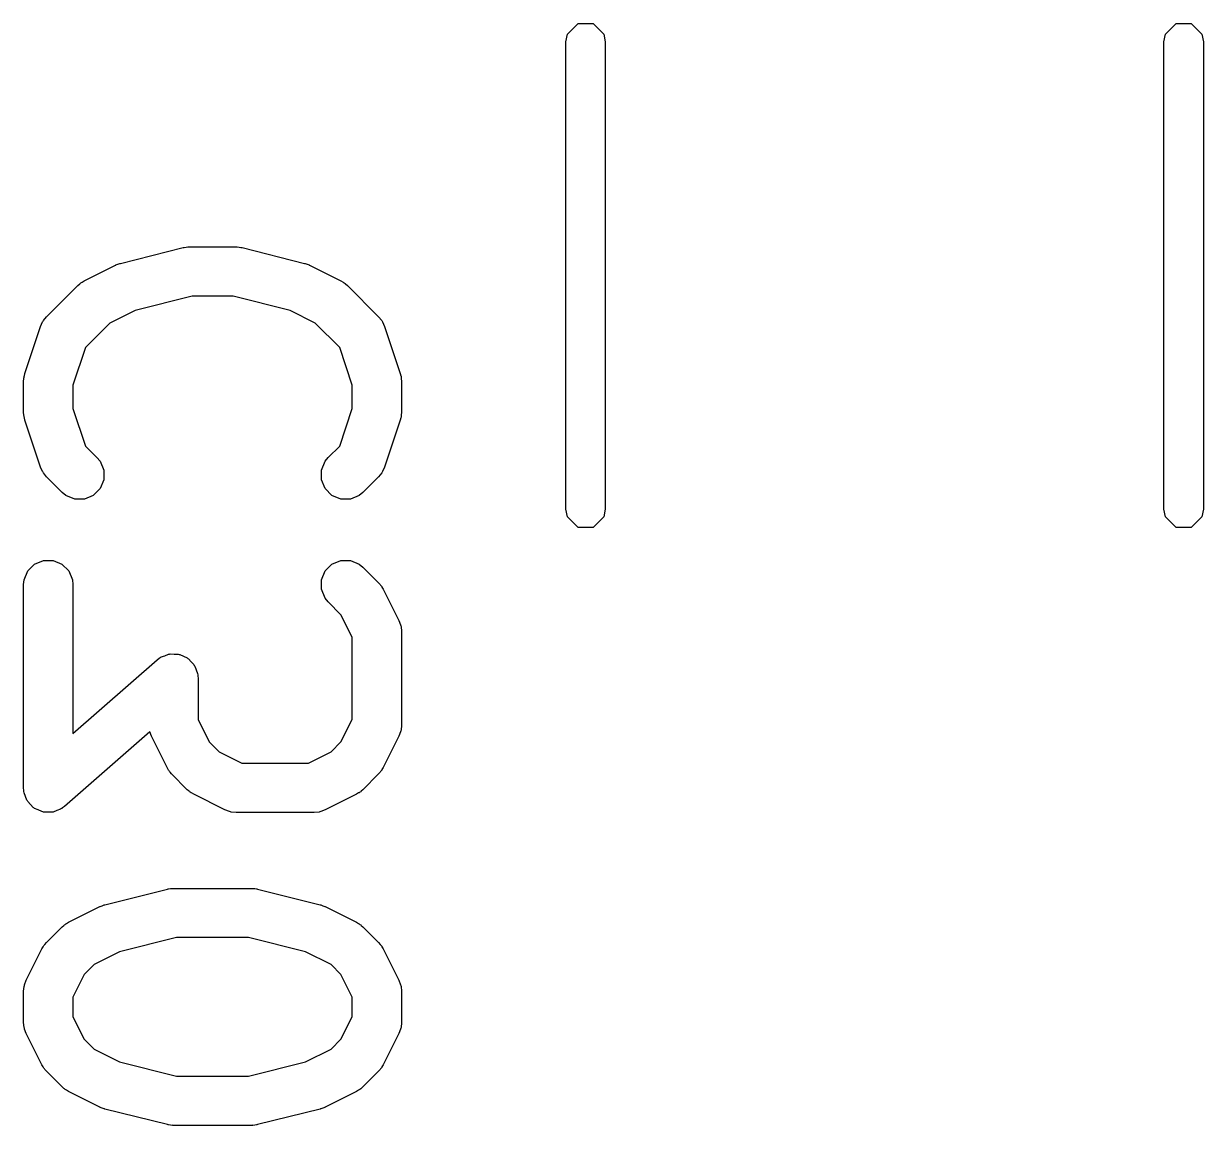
# Model space of a CAD drawing. Header units: inches. Extents: x 1.47 to 5.17, y -6.85 to -1.2.
# Drawn here: x 1.5701 to 1.7114, y -4.8853 to -4.7533 of the extents above; entities that cross this region are included whole.
import ezdxf

# ---------------------------------------------------------------- set-up
doc = ezdxf.new("R2010")
doc.units = ezdxf.units.IN
doc.header["$MEASUREMENT"] = 0
doc.layers.add('B.Silkscreen', color=31, linetype='CONTINUOUS', true_color=0xe8b2a7)

msp = doc.modelspace()

# ---------------------------------------------------------------- linework, layer by layer
at = {"layer": 'B.Silkscreen', "linetype": 'CONTINUOUS'}
for p, q in [((1.63522, -4.75456), (1.6365, -4.75328)), ((1.6365, -4.75328), (1.63831, -4.75328)), ((1.63831, -4.75328), (1.63958, -4.75456)), ((1.70687, -4.75456), (1.70815, -4.75328)), ((1.70815, -4.75328), (1.70996, -4.75328)), ((1.70996, -4.75328), (1.71124, -4.75456)), ((1.63504, -4.75546), (1.63522, -4.75456)), ((1.63958, -4.75456), (1.63976, -4.75546)), ((1.70669, -4.75546), (1.70687, -4.75456)), ((1.71124, -4.75456), (1.71142, -4.75546)), ((1.63504, -4.81147), (1.63504, -4.75546)), ((1.63976, -4.75546), (1.63976, -4.81147)), ((1.70669, -4.81147), (1.70669, -4.75546)), ((1.71142, -4.75546), (1.71142, -4.81147)), ((1.58168, -4.78201), (1.58918, -4.78013)), ((1.58918, -4.78013), (1.58928, -4.78012)), ((1.58928, -4.78012), (1.58932, -4.7801)), ((1.58932, -4.7801), (1.58954, -4.78008)), ((1.58954, -4.78008), (1.58975, -4.78005)), ((1.58975, -4.78005), (1.5898, -4.78005)), ((1.5898, -4.78005), (1.5899, -4.78004)), ((1.5899, -4.78004), (1.59552, -4.78004)), ((1.59552, -4.78004), (1.59562, -4.78005)), ((1.59562, -4.78005), (1.59567, -4.78005)), ((1.59567, -4.78005), (1.59588, -4.78008)), ((1.59588, -4.78008), (1.5961, -4.7801)), ((1.5961, -4.7801), (1.59614, -4.78012)), ((1.59614, -4.78012), (1.59624, -4.78013)), ((1.59624, -4.78013), (1.60374, -4.78201)), ((1.57733, -4.7841), (1.58108, -4.78223)), ((1.58108, -4.78223), (1.58112, -4.78221)), ((1.58112, -4.78221), (1.58114, -4.7822)), ((1.58114, -4.7822), (1.58138, -4.78211)), ((1.58138, -4.78211), (1.58162, -4.78202)), ((1.58162, -4.78202), (1.58164, -4.78202)), ((1.58164, -4.78202), (1.58168, -4.78201)), ((1.60374, -4.78201), (1.60378, -4.78202)), ((1.60378, -4.78202), (1.6038, -4.78202)), ((1.6038, -4.78202), (1.60404, -4.78211)), ((1.60404, -4.78211), (1.60428, -4.7822)), ((1.60428, -4.7822), (1.6043, -4.78221)), ((1.6043, -4.78221), (1.60434, -4.78223)), ((1.60434, -4.78223), (1.60809, -4.7841)), ((1.57656, -4.78466), (1.57679, -4.78447)), ((1.57679, -4.78447), (1.57684, -4.78441)), ((1.57684, -4.78441), (1.57693, -4.78436)), ((1.57693, -4.78436), (1.57701, -4.78429)), ((1.57701, -4.78429), (1.57708, -4.78426)), ((1.57708, -4.78426), (1.57733, -4.7841)), ((1.60809, -4.7841), (1.60834, -4.78426)), ((1.60834, -4.78426), (1.60841, -4.78429)), ((1.60841, -4.78429), (1.60849, -4.78436)), ((1.60849, -4.78436), (1.60858, -4.78441)), ((1.60858, -4.78441), (1.60863, -4.78447)), ((1.60863, -4.78447), (1.60886, -4.78466)), ((1.57281, -4.78841), (1.57656, -4.78466)), ((1.59026, -4.78595), (1.58343, -4.78766)), ((1.59516, -4.78595), (1.59026, -4.78595)), ((1.60199, -4.78766), (1.59516, -4.78595)), ((1.60886, -4.78466), (1.61261, -4.78841)), ((1.57244, -4.78885), (1.57281, -4.78841)), ((1.58343, -4.78766), (1.5804, -4.78917)), ((1.60502, -4.78917), (1.60199, -4.78766)), ((1.61261, -4.78841), (1.61297, -4.78885)), ((1.57022, -4.79519), (1.5721, -4.78956)), ((1.5721, -4.78956), (1.57233, -4.78903)), ((1.57233, -4.78903), (1.5724, -4.78895)), ((1.5724, -4.78895), (1.57244, -4.78885)), ((1.5804, -4.78917), (1.57748, -4.79209)), ((1.60794, -4.79209), (1.60502, -4.78917)), ((1.61297, -4.78885), (1.61302, -4.78895)), ((1.61302, -4.78895), (1.61308, -4.78903)), ((1.61308, -4.78903), (1.61332, -4.78956)), ((1.61332, -4.78956), (1.6152, -4.79519)), ((1.57748, -4.79209), (1.57598, -4.7966)), ((1.60944, -4.7966), (1.60794, -4.79209)), ((1.57007, -4.79612), (1.5701, -4.79583)), ((1.57009, -4.79575), (1.57012, -4.79565)), ((1.5701, -4.79583), (1.57009, -4.79575)), ((1.57012, -4.79565), (1.57013, -4.79554)), ((1.57013, -4.79554), (1.57016, -4.79547)), ((1.57016, -4.79547), (1.57022, -4.79519)), ((1.6152, -4.79519), (1.61526, -4.79547)), ((1.61526, -4.79547), (1.61529, -4.79554)), ((1.61529, -4.79554), (1.6153, -4.79565)), ((1.6153, -4.79565), (1.61532, -4.79575)), ((1.61532, -4.79575), (1.61532, -4.79583)), ((1.61532, -4.79583), (1.61535, -4.79612)), ((1.57007, -4.79987), (1.57007, -4.79612)), ((1.57598, -4.7966), (1.57598, -4.79939)), ((1.60944, -4.79939), (1.60944, -4.7966)), ((1.61535, -4.79612), (1.61535, -4.79987)), ((1.5701, -4.80016), (1.57007, -4.79987)), ((1.57598, -4.79939), (1.57748, -4.8039)), ((1.60794, -4.8039), (1.60944, -4.79939)), ((1.61535, -4.79987), (1.61532, -4.80016)), ((1.57009, -4.80024), (1.5701, -4.80016)), ((1.57012, -4.80034), (1.57009, -4.80024)), ((1.57013, -4.80044), (1.57012, -4.80034)), ((1.57016, -4.80052), (1.57013, -4.80044)), ((1.57022, -4.8008), (1.57016, -4.80052)), ((1.5721, -4.80643), (1.57022, -4.8008)), ((1.6152, -4.8008), (1.61332, -4.80643)), ((1.61526, -4.80052), (1.6152, -4.8008)), ((1.61529, -4.80044), (1.61526, -4.80052)), ((1.6153, -4.80034), (1.61529, -4.80044)), ((1.61532, -4.80024), (1.6153, -4.80034)), ((1.61532, -4.80016), (1.61532, -4.80024)), ((1.57748, -4.8039), (1.57886, -4.80528)), ((1.60656, -4.80528), (1.60794, -4.8039)), ((1.57886, -4.80528), (1.57923, -4.80573)), ((1.57923, -4.80573), (1.57967, -4.80679)), ((1.60575, -4.80679), (1.60619, -4.80573)), ((1.60619, -4.80573), (1.60656, -4.80528)), ((1.57233, -4.80696), (1.5721, -4.80643)), ((1.5724, -4.80704), (1.57233, -4.80696)), ((1.57244, -4.80713), (1.5724, -4.80704)), ((1.57281, -4.80758), (1.57244, -4.80713)), ((1.57967, -4.80679), (1.57967, -4.80794)), ((1.60575, -4.80794), (1.60575, -4.80679)), ((1.61297, -4.80713), (1.61261, -4.80758)), ((1.61302, -4.80704), (1.61297, -4.80713)), ((1.61308, -4.80696), (1.61302, -4.80704)), ((1.61332, -4.80643), (1.61308, -4.80696)), ((1.57469, -4.80946), (1.57281, -4.80758)), ((1.57967, -4.80794), (1.57923, -4.80901)), ((1.60619, -4.80901), (1.60575, -4.80794)), ((1.61261, -4.80758), (1.61073, -4.80946)), ((1.57513, -4.80982), (1.57469, -4.80946)), ((1.5762, -4.81026), (1.57513, -4.80982)), ((1.57841, -4.80982), (1.57735, -4.81026)), ((1.57923, -4.80901), (1.57841, -4.80982)), ((1.607, -4.80982), (1.60619, -4.80901)), ((1.60807, -4.81026), (1.607, -4.80982)), ((1.61029, -4.80982), (1.60922, -4.81026)), ((1.61073, -4.80946), (1.61029, -4.80982)), ((1.57735, -4.81026), (1.5762, -4.81026)), ((1.60922, -4.81026), (1.60807, -4.81026)), ((1.63522, -4.81237), (1.63504, -4.81147)), ((1.6365, -4.81365), (1.63522, -4.81237)), ((1.63958, -4.81237), (1.63831, -4.81365)), ((1.63976, -4.81147), (1.63958, -4.81237)), ((1.70687, -4.81237), (1.70669, -4.81147)), ((1.70815, -4.81365), (1.70687, -4.81237)), ((1.71124, -4.81237), (1.70996, -4.81365)), ((1.71142, -4.81147), (1.71124, -4.81237)), ((1.63831, -4.81365), (1.6365, -4.81365)), ((1.70996, -4.81365), (1.70815, -4.81365)), ((1.57057, -4.81885), (1.57138, -4.81804)), ((1.57138, -4.81804), (1.57245, -4.8176)), ((1.57245, -4.8176), (1.5736, -4.8176)), ((1.5736, -4.8176), (1.57466, -4.81804)), ((1.57466, -4.81804), (1.57548, -4.81885)), ((1.60619, -4.81885), (1.607, -4.81804)), ((1.607, -4.81804), (1.60807, -4.8176)), ((1.60807, -4.8176), (1.60922, -4.8176)), ((1.60922, -4.8176), (1.61029, -4.81804)), ((1.61029, -4.81804), (1.61073, -4.8184)), ((1.61073, -4.8184), (1.61261, -4.82028)), ((1.57013, -4.81992), (1.57057, -4.81885)), ((1.57548, -4.81885), (1.57592, -4.81992)), ((1.60575, -4.81992), (1.60619, -4.81885)), ((1.57007, -4.82049), (1.57013, -4.81992)), ((1.57007, -4.84486), (1.57007, -4.82049)), ((1.57592, -4.81992), (1.57598, -4.82049)), ((1.57598, -4.82049), (1.57598, -4.83836)), ((1.60575, -4.82107), (1.60575, -4.81992)), ((1.60619, -4.82213), (1.60575, -4.82107)), ((1.61261, -4.82028), (1.61279, -4.8205)), ((1.61279, -4.8205), (1.61285, -4.82056)), ((1.61285, -4.82056), (1.61291, -4.82064)), ((1.61291, -4.82064), (1.61297, -4.82073)), ((1.61297, -4.82073), (1.613, -4.8208)), ((1.613, -4.8208), (1.61316, -4.82105)), ((1.61316, -4.82105), (1.61504, -4.82479)), ((1.60656, -4.82258), (1.60619, -4.82213)), ((1.60809, -4.82412), (1.60656, -4.82258)), ((1.60944, -4.82681), (1.60809, -4.82412)), ((1.61504, -4.82479), (1.61524, -4.82534)), ((1.61524, -4.82534), (1.61525, -4.82544)), ((1.61525, -4.82544), (1.61529, -4.82554)), ((1.61529, -4.82554), (1.61535, -4.82612)), ((1.60944, -4.83667), (1.60944, -4.82681)), ((1.61535, -4.82612), (1.61535, -4.83736)), ((1.57598, -4.83836), (1.58608, -4.82952)), ((1.58608, -4.82952), (1.58633, -4.82934)), ((1.58633, -4.82934), (1.58638, -4.82928)), ((1.58638, -4.82928), (1.58643, -4.82926)), ((1.58643, -4.82926), (1.58655, -4.82918)), ((1.58655, -4.82918), (1.587, -4.82903)), ((1.587, -4.82903), (1.58745, -4.82884)), ((1.58745, -4.82884), (1.58755, -4.82884)), ((1.58755, -4.82884), (1.58764, -4.82881)), ((1.58764, -4.82881), (1.58812, -4.82884)), ((1.58812, -4.82884), (1.5886, -4.82884)), ((1.5886, -4.82884), (1.58869, -4.82888)), ((1.58869, -4.82888), (1.58879, -4.82889)), ((1.58879, -4.82889), (1.58922, -4.8291)), ((1.58922, -4.8291), (1.58966, -4.82928)), ((1.58966, -4.82928), (1.58973, -4.82935)), ((1.58973, -4.82935), (1.58982, -4.8294)), ((1.58982, -4.8294), (1.59014, -4.82976)), ((1.59014, -4.82976), (1.59048, -4.8301)), ((1.59048, -4.8301), (1.59052, -4.83019)), ((1.59052, -4.83019), (1.59058, -4.83027)), ((1.59058, -4.83027), (1.59073, -4.83072)), ((1.59073, -4.83072), (1.59092, -4.83116)), ((1.59092, -4.83116), (1.59093, -4.8313)), ((1.59093, -4.8313), (1.59095, -4.83136)), ((1.59095, -4.83136), (1.59095, -4.83144)), ((1.59095, -4.83144), (1.59098, -4.83174)), ((1.59098, -4.83174), (1.59098, -4.83667)), ((1.59098, -4.83667), (1.59232, -4.83936)), ((1.60809, -4.83936), (1.60944, -4.83667)), ((1.58518, -4.83815), (1.57497, -4.84709)), ((1.58538, -4.83868), (1.58518, -4.83815)), ((1.61524, -4.83814), (1.61504, -4.83868)), ((1.61525, -4.83804), (1.61524, -4.83814)), ((1.61529, -4.83794), (1.61525, -4.83804)), ((1.61535, -4.83736), (1.61529, -4.83794)), ((1.58726, -4.84243), (1.58538, -4.83868)), ((1.59232, -4.83936), (1.59352, -4.84056)), ((1.6069, -4.84056), (1.60809, -4.83936)), ((1.61504, -4.83868), (1.61316, -4.84243)), ((1.59352, -4.84056), (1.59622, -4.84191)), ((1.6042, -4.84191), (1.6069, -4.84056)), ((1.58741, -4.84268), (1.58726, -4.84243)), ((1.59622, -4.84191), (1.6042, -4.84191)), ((1.61316, -4.84243), (1.613, -4.84268)), ((1.58744, -4.84275), (1.58741, -4.84268)), ((1.58751, -4.84284), (1.58744, -4.84275)), ((1.58756, -4.84292), (1.58751, -4.84284)), ((1.58762, -4.84298), (1.58756, -4.84292)), ((1.58781, -4.8432), (1.58762, -4.84298)), ((1.58968, -4.84508), (1.58781, -4.8432)), ((1.61261, -4.8432), (1.61073, -4.84508)), ((1.61279, -4.84298), (1.61261, -4.8432)), ((1.61285, -4.84292), (1.61279, -4.84298)), ((1.61291, -4.84284), (1.61285, -4.84292)), ((1.61297, -4.84275), (1.61291, -4.84284)), ((1.613, -4.84268), (1.61297, -4.84275)), ((1.5701, -4.84517), (1.57007, -4.84486)), ((1.5701, -4.84525), (1.5701, -4.84517)), ((1.57011, -4.8453), (1.5701, -4.84525)), ((1.57013, -4.84544), (1.57011, -4.8453)), ((1.58991, -4.84526), (1.58968, -4.84508)), ((1.58996, -4.84532), (1.58991, -4.84526)), ((1.59005, -4.84538), (1.58996, -4.84532)), ((1.61046, -4.84532), (1.61037, -4.84538)), ((1.61051, -4.84526), (1.61046, -4.84532)), ((1.61073, -4.84508), (1.61051, -4.84526)), ((1.57031, -4.84588), (1.57013, -4.84544)), ((1.57047, -4.84634), (1.57031, -4.84588)), ((1.57053, -4.84641), (1.57047, -4.84634)), ((1.57057, -4.8465), (1.57053, -4.84641)), ((1.57091, -4.84684), (1.57057, -4.8465)), ((1.59013, -4.84544), (1.59005, -4.84538)), ((1.5902, -4.84547), (1.59013, -4.84544)), ((1.59045, -4.84563), (1.5902, -4.84547)), ((1.5942, -4.8475), (1.59045, -4.84563)), ((1.60997, -4.84563), (1.60622, -4.8475)), ((1.61021, -4.84547), (1.60997, -4.84563)), ((1.61029, -4.84544), (1.61021, -4.84547)), ((1.61037, -4.84538), (1.61029, -4.84544)), ((1.57122, -4.8472), (1.57091, -4.84684)), ((1.57131, -4.84725), (1.57122, -4.8472)), ((1.57138, -4.84732), (1.57131, -4.84725)), ((1.57183, -4.8475), (1.57138, -4.84732)), ((1.57226, -4.84771), (1.57183, -4.8475)), ((1.57236, -4.84772), (1.57226, -4.84771)), ((1.57245, -4.84776), (1.57236, -4.84772)), ((1.57293, -4.84776), (1.57245, -4.84776)), ((1.57341, -4.84779), (1.57293, -4.84776)), ((1.5735, -4.84776), (1.57341, -4.84779)), ((1.5736, -4.84776), (1.5735, -4.84776)), ((1.57404, -4.84758), (1.5736, -4.84776)), ((1.5745, -4.84742), (1.57404, -4.84758)), ((1.57461, -4.84734), (1.5745, -4.84742)), ((1.57466, -4.84732), (1.57461, -4.84734)), ((1.57472, -4.84726), (1.57466, -4.84732)), ((1.57497, -4.84709), (1.57472, -4.84726)), ((1.59474, -4.84771), (1.5942, -4.8475)), ((1.59485, -4.84772), (1.59474, -4.84771)), ((1.59495, -4.84776), (1.59485, -4.84772)), ((1.59552, -4.84782), (1.59495, -4.84776)), ((1.6049, -4.84782), (1.59552, -4.84782)), ((1.60547, -4.84776), (1.6049, -4.84782)), ((1.60557, -4.84772), (1.60547, -4.84776)), ((1.60568, -4.84771), (1.60557, -4.84772)), ((1.60622, -4.8475), (1.60568, -4.84771)), ((1.57981, -4.85887), (1.58731, -4.857)), ((1.58731, -4.857), (1.58741, -4.85698)), ((1.58741, -4.85698), (1.58745, -4.85697)), ((1.58745, -4.85697), (1.58766, -4.85694)), ((1.58766, -4.85694), (1.58788, -4.85691)), ((1.58788, -4.85691), (1.58792, -4.85692)), ((1.58792, -4.85692), (1.58802, -4.85691)), ((1.58802, -4.85691), (1.5974, -4.85691)), ((1.5974, -4.85691), (1.5975, -4.85692)), ((1.5975, -4.85692), (1.59754, -4.85691)), ((1.59754, -4.85691), (1.59776, -4.85694)), ((1.59776, -4.85694), (1.59797, -4.85697)), ((1.59797, -4.85697), (1.59801, -4.85698)), ((1.59801, -4.85698), (1.59811, -4.857)), ((1.59811, -4.857), (1.60561, -4.85887)), ((1.57545, -4.86097), (1.5792, -4.85909)), ((1.5792, -4.85909), (1.57925, -4.85908)), ((1.57925, -4.85908), (1.57926, -4.85907)), ((1.57926, -4.85907), (1.5795, -4.85898)), ((1.5795, -4.85898), (1.57974, -4.85889)), ((1.57974, -4.85889), (1.57976, -4.85889)), ((1.57976, -4.85889), (1.57981, -4.85887)), ((1.60561, -4.85887), (1.60565, -4.85889)), ((1.60565, -4.85889), (1.60568, -4.85889)), ((1.60568, -4.85889), (1.60591, -4.85898)), ((1.60591, -4.85898), (1.60616, -4.85907)), ((1.60616, -4.85907), (1.60617, -4.85908)), ((1.60617, -4.85908), (1.60622, -4.85909)), ((1.60622, -4.85909), (1.60997, -4.86097)), ((1.57281, -4.8634), (1.57469, -4.86152)), ((1.57469, -4.86152), (1.57491, -4.86134)), ((1.57491, -4.86134), (1.57496, -4.86128)), ((1.57496, -4.86128), (1.57505, -4.86122)), ((1.57505, -4.86122), (1.57513, -4.86116)), ((1.57513, -4.86116), (1.57521, -4.86113)), ((1.57521, -4.86113), (1.57545, -4.86097)), ((1.60997, -4.86097), (1.61021, -4.86113)), ((1.61021, -4.86113), (1.61029, -4.86116)), ((1.61029, -4.86116), (1.61037, -4.86122)), ((1.61037, -4.86122), (1.61046, -4.86128)), ((1.61046, -4.86128), (1.61051, -4.86134)), ((1.61051, -4.86134), (1.61073, -4.86152)), ((1.61073, -4.86152), (1.61261, -4.8634)), ((1.57251, -4.86376), (1.57257, -4.86368)), ((1.57257, -4.86368), (1.57263, -4.86362)), ((1.57263, -4.86362), (1.57281, -4.8634)), ((1.58839, -4.86281), (1.58155, -4.86452)), ((1.59703, -4.86281), (1.58839, -4.86281)), ((1.60386, -4.86452), (1.59703, -4.86281)), ((1.61261, -4.8634), (1.61279, -4.86362)), ((1.61279, -4.86362), (1.61285, -4.86368)), ((1.61285, -4.86368), (1.61291, -4.86376)), ((1.57038, -4.86791), (1.57226, -4.86417)), ((1.57226, -4.86417), (1.57241, -4.86392)), ((1.57241, -4.86392), (1.57244, -4.86385)), ((1.57244, -4.86385), (1.57251, -4.86376)), ((1.58155, -4.86452), (1.57852, -4.86604)), ((1.6069, -4.86604), (1.60386, -4.86452)), ((1.61291, -4.86376), (1.61297, -4.86385)), ((1.61297, -4.86385), (1.613, -4.86392)), ((1.613, -4.86392), (1.61316, -4.86417)), ((1.61316, -4.86417), (1.61504, -4.86791)), ((1.57852, -4.86604), (1.57733, -4.86723)), ((1.60809, -4.86723), (1.6069, -4.86604)), ((1.57018, -4.86846), (1.57038, -4.86791)), ((1.57733, -4.86723), (1.57598, -4.86993)), ((1.60944, -4.86993), (1.60809, -4.86723)), ((1.61504, -4.86791), (1.61524, -4.86846)), ((1.57007, -4.86924), (1.57013, -4.86866)), ((1.57007, -4.87298), (1.57007, -4.86924)), ((1.57013, -4.86866), (1.57017, -4.86856)), ((1.57017, -4.86856), (1.57018, -4.86846)), ((1.61524, -4.86846), (1.61525, -4.86856)), ((1.61525, -4.86856), (1.61529, -4.86866)), ((1.61529, -4.86866), (1.61535, -4.86924)), ((1.61535, -4.86924), (1.61535, -4.87298)), ((1.57598, -4.86993), (1.57598, -4.87229)), ((1.60944, -4.87229), (1.60944, -4.86993)), ((1.57013, -4.87356), (1.57007, -4.87298)), ((1.57017, -4.87366), (1.57013, -4.87356)), ((1.57598, -4.87229), (1.57733, -4.87499)), ((1.60809, -4.87499), (1.60944, -4.87229)), ((1.61529, -4.87356), (1.61525, -4.87366)), ((1.61535, -4.87298), (1.61529, -4.87356)), ((1.57018, -4.87376), (1.57017, -4.87366)), ((1.57038, -4.87431), (1.57018, -4.87376)), ((1.57226, -4.87805), (1.57038, -4.87431)), ((1.57733, -4.87499), (1.57852, -4.87618)), ((1.6069, -4.87618), (1.60809, -4.87499)), ((1.61504, -4.87431), (1.61316, -4.87805)), ((1.61524, -4.87376), (1.61504, -4.87431)), ((1.61525, -4.87366), (1.61524, -4.87376)), ((1.57852, -4.87618), (1.58155, -4.8777)), ((1.60386, -4.8777), (1.6069, -4.87618)), ((1.58155, -4.8777), (1.58839, -4.87941)), ((1.59703, -4.87941), (1.60386, -4.8777)), ((1.57241, -4.8783), (1.57226, -4.87805)), ((1.57244, -4.87837), (1.57241, -4.8783)), ((1.57251, -4.87846), (1.57244, -4.87837)), ((1.57257, -4.87854), (1.57251, -4.87846)), ((1.57263, -4.8786), (1.57257, -4.87854)), ((1.57281, -4.87882), (1.57263, -4.8786)), ((1.57469, -4.8807), (1.57281, -4.87882)), ((1.61261, -4.87882), (1.61073, -4.8807)), ((1.61279, -4.8786), (1.61261, -4.87882)), ((1.61285, -4.87854), (1.61279, -4.8786)), ((1.61291, -4.87846), (1.61285, -4.87854)), ((1.61297, -4.87837), (1.61291, -4.87846)), ((1.613, -4.8783), (1.61297, -4.87837)), ((1.61316, -4.87805), (1.613, -4.8783)), ((1.58839, -4.87941), (1.59703, -4.87941)), ((1.57491, -4.88088), (1.57469, -4.8807)), ((1.57496, -4.88094), (1.57491, -4.88088)), ((1.57505, -4.881), (1.57496, -4.88094)), ((1.57513, -4.88106), (1.57505, -4.881)), ((1.57521, -4.88109), (1.57513, -4.88106)), ((1.57545, -4.88125), (1.57521, -4.88109)), ((1.5792, -4.88312), (1.57545, -4.88125)), ((1.60997, -4.88125), (1.60622, -4.88312)), ((1.61021, -4.88109), (1.60997, -4.88125)), ((1.61029, -4.88106), (1.61021, -4.88109)), ((1.61037, -4.881), (1.61029, -4.88106)), ((1.61046, -4.88094), (1.61037, -4.881)), ((1.61051, -4.88088), (1.61046, -4.88094)), ((1.61073, -4.8807), (1.61051, -4.88088)), ((1.57925, -4.88314), (1.5792, -4.88312)), ((1.57926, -4.88315), (1.57925, -4.88314)), ((1.5795, -4.88324), (1.57926, -4.88315)), ((1.57974, -4.88333), (1.5795, -4.88324)), ((1.57976, -4.88333), (1.57974, -4.88333)), ((1.57981, -4.88335), (1.57976, -4.88333)), ((1.58731, -4.88522), (1.57981, -4.88335)), ((1.60561, -4.88335), (1.59811, -4.88522)), ((1.60565, -4.88333), (1.60561, -4.88335)), ((1.60568, -4.88333), (1.60565, -4.88333)), ((1.60591, -4.88324), (1.60568, -4.88333)), ((1.60616, -4.88315), (1.60591, -4.88324)), ((1.60617, -4.88314), (1.60616, -4.88315)), ((1.60622, -4.88312), (1.60617, -4.88314)), ((1.58741, -4.88524), (1.58731, -4.88522)), ((1.58745, -4.88525), (1.58741, -4.88524)), ((1.58766, -4.88528), (1.58745, -4.88525)), ((1.58788, -4.88531), (1.58766, -4.88528)), ((1.58792, -4.8853), (1.58788, -4.88531)), ((1.58802, -4.88531), (1.58792, -4.8853)), ((1.5974, -4.88531), (1.58802, -4.88531)), ((1.5975, -4.8853), (1.5974, -4.88531)), ((1.59754, -4.88531), (1.5975, -4.8853)), ((1.59776, -4.88528), (1.59754, -4.88531)), ((1.59797, -4.88525), (1.59776, -4.88528)), ((1.59801, -4.88524), (1.59797, -4.88525)), ((1.59811, -4.88522), (1.59801, -4.88524))]:
    msp.add_line(p, q, dxfattribs=at)

doc.saveas('drawing.dxf')
